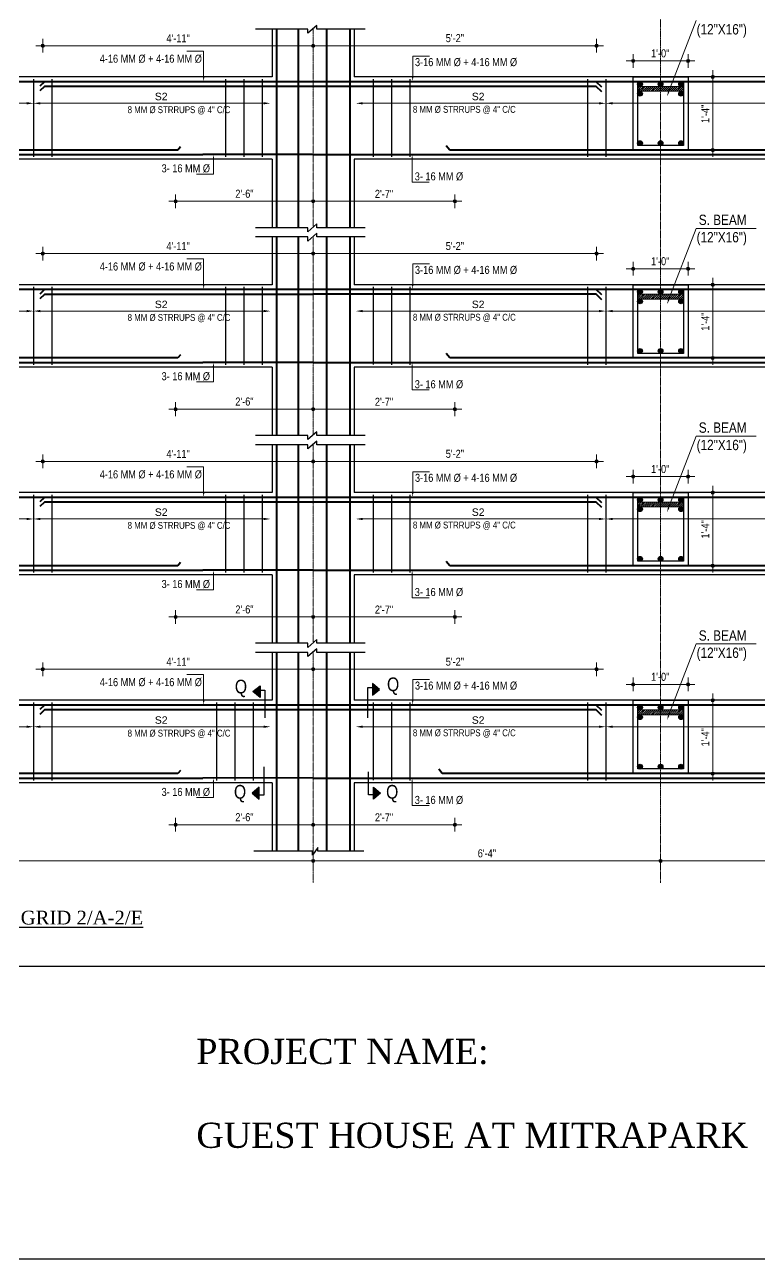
# Model space of a CAD drawing. Header units: inches. Extents: x 57837 to 133168, y 6972 to 27776.
# Drawn here: x 67967 to 68610, y 12808 to 13888 of the extents above; entities that cross this region are included whole.
import ezdxf

# ---------------------------------------------------------------- set-up
doc = ezdxf.new("R2010")
doc.units = ezdxf.units.IN
doc.header["$MEASUREMENT"] = 0
doc.linetypes.add('CENTER', pattern=[2, 1.25, -0.25, 0.25, -0.25])
doc.linetypes.add('CENTER2', pattern=[1.125, 0.75, -0.125, 0.125, -0.125])
for name, color, linetype, lineweight in [('CENTER', 9, 'CENTER', 5), ('DIM', 2, 'Continuous', 13), ('HACTH', 153, 'Continuous', 5), ('ROD', 1, 'Continuous', 40), ('STIRRUPS', 4, 'Continuous', 30)]:
    doc.layers.add(name, color=color, linetype=linetype, lineweight=lineweight)
for name, color, linetype in [('elevation', 3, 'Continuous'), ('text', 255, 'Continuous'), ('walls', 32, 'Continuous')]:
    doc.layers.add(name, color=color, linetype=linetype)
doc.styles.add('Arial', font='arial.ttf', dxfattribs={"height": 6.5})
doc.styles.get("Standard").update_dxf_attribs({"font": 'ARIALN.TTF', "height": 7})
doc.styles.add('style1', font='times.ttf', dxfattribs={"height": 8})

msp = doc.modelspace()

# ---------------------------------------------------------------- hatches: boundary and pattern name
at = {"lineweight": 13}
h = msp.add_hatch(color=256, dxfattribs=at)
edge = h.paths.add_edge_path()
edge.add_arc((67983.2, 13869.4), 1.42, 180, 540)
h = msp.add_hatch(color=256, dxfattribs=at)
edge = h.paths.add_edge_path()
edge.add_arc((68219.8, 13869.4), 1.42, 0, 360)
h = msp.add_hatch(color=256, dxfattribs=at)
edge = h.paths.add_edge_path()
edge.add_arc((68219.8, 13869.4), 1.42, 180, 540)
h = msp.add_hatch(color=256, dxfattribs=at)
edge = h.paths.add_edge_path()
edge.add_arc((68467.8, 13869.4), 1.42, 0, 360)
h = msp.add_hatch(color=256, dxfattribs=at)
edge = h.paths.add_edge_path()
edge.add_arc((68499.8, 13856.1), 1.42, 180, 540)
h = msp.add_hatch(color=256, dxfattribs=at)
edge = h.paths.add_edge_path()
edge.add_arc((68547.8, 13856.1), 1.42, 0, 360)
h = msp.add_hatch(color=256, dxfattribs=at)
edge = h.paths.add_edge_path()
edge.add_arc((68569.4, 13842.2), 1.42, 90, 450)
h = msp.add_hatch(color=256, dxfattribs=at)
edge = h.paths.add_edge_path()
edge.add_arc((68569.4, 13778.2), 1.42, -90, 270)
h = msp.add_hatch(color=256, dxfattribs=at)
edge = h.paths.add_edge_path()
edge.add_arc((68099.5, 13733.4), 1.42, 180, 540)
h = msp.add_hatch(color=256, dxfattribs=at)
edge = h.paths.add_edge_path()
edge.add_arc((68219.8, 13733.4), 1.42, 0, 360)
h = msp.add_hatch(color=256, dxfattribs=at)
edge = h.paths.add_edge_path()
edge.add_arc((68219.8, 13733.4), 1.42, 180, 540)
h = msp.add_hatch(color=256, dxfattribs=at)
edge = h.paths.add_edge_path()
edge.add_arc((68343.8, 13733.4), 1.42, 0, 360)
h = msp.add_hatch(color=256, dxfattribs=at)
edge = h.paths.add_edge_path()
edge.add_arc((67983.2, 13687.7), 1.42, 180, 540)
h = msp.add_hatch(color=256, dxfattribs=at)
edge = h.paths.add_edge_path()
edge.add_arc((68219.8, 13687.7), 1.42, 0, 360)
h = msp.add_hatch(color=256, dxfattribs=at)
edge = h.paths.add_edge_path()
edge.add_arc((68219.8, 13687.7), 1.42, 180, 540)
h = msp.add_hatch(color=256, dxfattribs=at)
edge = h.paths.add_edge_path()
edge.add_arc((68467.8, 13687.7), 1.42, 0, 360)
h = msp.add_hatch(color=256, dxfattribs=at)
edge = h.paths.add_edge_path()
edge.add_arc((68499.8, 13674.4), 1.42, 180, 540)
h = msp.add_hatch(color=256, dxfattribs=at)
edge = h.paths.add_edge_path()
edge.add_arc((68547.8, 13674.4), 1.42, 0, 360)
h = msp.add_hatch(color=256, dxfattribs=at)
edge = h.paths.add_edge_path()
edge.add_arc((68569.4, 13660.4), 1.42, 90, 450)
h = msp.add_hatch(color=256, dxfattribs=at)
edge = h.paths.add_edge_path()
edge.add_arc((68569.4, 13596.4), 1.42, -90, 270)
h = msp.add_hatch(color=256, dxfattribs=at)
edge = h.paths.add_edge_path()
edge.add_arc((68099.5, 13551.6), 1.42, 180, 540)
h = msp.add_hatch(color=256, dxfattribs=at)
edge = h.paths.add_edge_path()
edge.add_arc((68219.8, 13551.6), 1.42, 0, 360)
h = msp.add_hatch(color=256, dxfattribs=at)
edge = h.paths.add_edge_path()
edge.add_arc((68219.8, 13551.6), 1.42, 180, 540)
h = msp.add_hatch(color=256, dxfattribs=at)
edge = h.paths.add_edge_path()
edge.add_arc((68343.8, 13551.6), 1.42, 0, 360)
h = msp.add_hatch(color=256, dxfattribs=at)
edge = h.paths.add_edge_path()
edge.add_arc((67983.2, 13505.9), 1.42, 180, 540)
h = msp.add_hatch(color=256, dxfattribs=at)
edge = h.paths.add_edge_path()
edge.add_arc((68219.8, 13505.9), 1.42, 0, 360)
h = msp.add_hatch(color=256, dxfattribs=at)
edge = h.paths.add_edge_path()
edge.add_arc((68219.8, 13505.9), 1.42, 180, 540)
h = msp.add_hatch(color=256, dxfattribs=at)
edge = h.paths.add_edge_path()
edge.add_arc((68467.8, 13505.9), 1.42, 0, 360)
h = msp.add_hatch(color=256, dxfattribs=at)
edge = h.paths.add_edge_path()
edge.add_arc((68499.8, 13492.7), 1.42, 180, 540)
h = msp.add_hatch(color=256, dxfattribs=at)
edge = h.paths.add_edge_path()
edge.add_arc((68547.8, 13492.7), 1.42, 0, 360)
h = msp.add_hatch(color=256, dxfattribs=at)
edge = h.paths.add_edge_path()
edge.add_arc((68569.4, 13478.7), 1.42, 90, 450)
h = msp.add_hatch(color=256, dxfattribs=at)
edge = h.paths.add_edge_path()
edge.add_arc((68569.4, 13414.7), 1.42, -90, 270)
h = msp.add_hatch(color=256, dxfattribs=at)
edge = h.paths.add_edge_path()
edge.add_arc((68099.5, 13369.9), 1.42, 180, 540)
h = msp.add_hatch(color=256, dxfattribs=at)
edge = h.paths.add_edge_path()
edge.add_arc((68219.8, 13369.9), 1.42, 0, 360)
h = msp.add_hatch(color=256, dxfattribs=at)
edge = h.paths.add_edge_path()
edge.add_arc((68219.8, 13369.9), 1.42, 180, 540)
h = msp.add_hatch(color=256, dxfattribs=at)
edge = h.paths.add_edge_path()
edge.add_arc((68343.8, 13369.9), 1.42, 0, 360)
h = msp.add_hatch(color=256, dxfattribs=at)
edge = h.paths.add_edge_path()
edge.add_arc((67983.2, 13324.2), 1.42, 180, 540)
h = msp.add_hatch(color=256, dxfattribs=at)
edge = h.paths.add_edge_path()
edge.add_arc((68219.8, 13324.2), 1.42, 0, 360)
h = msp.add_hatch(color=256, dxfattribs=at)
edge = h.paths.add_edge_path()
edge.add_arc((68219.8, 13324.2), 1.42, 180, 540)
h = msp.add_hatch(color=256, dxfattribs=at)
edge = h.paths.add_edge_path()
edge.add_arc((68467.8, 13324.2), 1.42, 0, 360)
h = msp.add_hatch(color=256, dxfattribs=at)
edge = h.paths.add_edge_path()
edge.add_arc((68499.8, 13310.9), 1.42, 180, 540)
h = msp.add_hatch(color=256, dxfattribs=at)
edge = h.paths.add_edge_path()
edge.add_arc((68547.8, 13310.9), 1.42, 0, 360)
h = msp.add_hatch(color=256, dxfattribs=at)
edge = h.paths.add_edge_path()
edge.add_arc((68569.4, 13297), 1.42, 90, 450)
h = msp.add_hatch(color=256, dxfattribs=at)
edge = h.paths.add_edge_path()
edge.add_arc((68569.4, 13232.9), 1.42, -90, 270)
h = msp.add_hatch(color=256, dxfattribs=at)
edge = h.paths.add_edge_path()
edge.add_arc((68099.5, 13188.2), 1.42, 180, 540)
h = msp.add_hatch(color=256, dxfattribs=at)
edge = h.paths.add_edge_path()
edge.add_arc((68219.8, 13188.2), 1.42, 0, 360)
h = msp.add_hatch(color=256, dxfattribs=at)
edge = h.paths.add_edge_path()
edge.add_arc((68219.8, 13188.2), 1.42, 180, 540)
h = msp.add_hatch(color=256, dxfattribs=at)
edge = h.paths.add_edge_path()
edge.add_arc((68343.8, 13188.2), 1.42, 0, 360)
h = msp.add_hatch(color=256, dxfattribs=at)
edge = h.paths.add_edge_path()
edge.add_arc((68219.8, 13156.5), 1.42, 0, 360)
h = msp.add_hatch(color=256, dxfattribs=at)
edge = h.paths.add_edge_path()
edge.add_arc((68219.8, 13156.5), 1.42, 180, 540)
h = msp.add_hatch(color=256, dxfattribs=at)
edge = h.paths.add_edge_path()
edge.add_arc((68523.8, 13156.5), 1.42, 0, 360)
h = msp.add_hatch(color=256, dxfattribs=at)
edge = h.paths.add_edge_path()
edge.add_arc((68523.8, 13156.5), 1.42, 180, 540)
at = {"layer": 'HACTH'}
h = msp.add_hatch(color=1, dxfattribs=at)
edge = h.paths.add_edge_path()
edge.add_arc((68505.8, 13835.9), 2.08, 0, 360)
h = msp.add_hatch(color=1, dxfattribs=at)
edge = h.paths.add_edge_path()
edge.add_arc((68523.8, 13835.9), 2.08, 0, 360)
h = msp.add_hatch(color=1, dxfattribs=at)
edge = h.paths.add_edge_path()
edge.add_arc((68541.7, 13835.9), 2.08, 0, 360)
h = msp.add_hatch(color=1, dxfattribs=at)
edge = h.paths.add_edge_path()
edge.add_arc((68505.8, 13827.5), 2.08, 0, 360)
h = msp.add_hatch(color=1, dxfattribs=at)
edge = h.paths.add_edge_path()
edge.add_arc((68541.7, 13827.5), 2.08, 0, 360)
h = msp.add_hatch(color=1, dxfattribs=at)
edge = h.paths.add_edge_path()
edge.add_arc((68505.8, 13784.3), 2.08, 0, 360)
h = msp.add_hatch(color=1, dxfattribs=at)
edge = h.paths.add_edge_path()
edge.add_arc((68523.8, 13784.3), 2.08, 0, 360)
h = msp.add_hatch(color=1, dxfattribs=at)
edge = h.paths.add_edge_path()
edge.add_arc((68541.7, 13784.3), 2.08, 0, 360)
h = msp.add_hatch(color=1, dxfattribs=at)
edge = h.paths.add_edge_path()
edge.add_arc((68505.8, 13654.2), 2.08, 0, 360)
h = msp.add_hatch(color=1, dxfattribs=at)
edge = h.paths.add_edge_path()
edge.add_arc((68505.8, 13645.8), 2.08, 0, 360)
h = msp.add_hatch(color=1, dxfattribs=at)
edge = h.paths.add_edge_path()
edge.add_arc((68523.8, 13654.2), 2.08, 0, 360)
h = msp.add_hatch(color=1, dxfattribs=at)
edge = h.paths.add_edge_path()
edge.add_arc((68541.7, 13654.2), 2.08, 0, 360)
h = msp.add_hatch(color=1, dxfattribs=at)
edge = h.paths.add_edge_path()
edge.add_arc((68541.7, 13645.8), 2.08, 0, 360)
h = msp.add_hatch(color=1, dxfattribs=at)
edge = h.paths.add_edge_path()
edge.add_arc((68505.8, 13602.5), 2.08, 0, 360)
h = msp.add_hatch(color=1, dxfattribs=at)
edge = h.paths.add_edge_path()
edge.add_arc((68523.8, 13602.5), 2.08, 0, 360)
h = msp.add_hatch(color=1, dxfattribs=at)
edge = h.paths.add_edge_path()
edge.add_arc((68541.7, 13602.5), 2.08, 0, 360)
h = msp.add_hatch(color=1, dxfattribs=at)
edge = h.paths.add_edge_path()
edge.add_arc((68505.8, 13472.4), 2.08, 0, 360)
h = msp.add_hatch(color=1, dxfattribs=at)
edge = h.paths.add_edge_path()
edge.add_arc((68523.8, 13472.4), 2.08, 0, 360)
h = msp.add_hatch(color=1, dxfattribs=at)
edge = h.paths.add_edge_path()
edge.add_arc((68541.7, 13472.4), 2.08, 0, 360)
h = msp.add_hatch(color=1, dxfattribs=at)
edge = h.paths.add_edge_path()
edge.add_arc((68505.8, 13464.1), 2.08, 0, 360)
h = msp.add_hatch(color=1, dxfattribs=at)
edge = h.paths.add_edge_path()
edge.add_arc((68541.7, 13464.1), 2.08, 0, 360)
h = msp.add_hatch(color=1, dxfattribs=at)
edge = h.paths.add_edge_path()
edge.add_arc((68505.8, 13420.8), 2.08, 0, 360)
h = msp.add_hatch(color=1, dxfattribs=at)
edge = h.paths.add_edge_path()
edge.add_arc((68523.8, 13420.8), 2.08, 0, 360)
h = msp.add_hatch(color=1, dxfattribs=at)
edge = h.paths.add_edge_path()
edge.add_arc((68541.7, 13420.8), 2.08, 0, 360)
h = msp.add_hatch(color=1, dxfattribs=at)
edge = h.paths.add_edge_path()
edge.add_arc((68505.8, 13290.7), 2.08, 0, 360)
h = msp.add_hatch(color=1, dxfattribs=at)
edge = h.paths.add_edge_path()
edge.add_arc((68523.8, 13290.7), 2.08, 0, 360)
h = msp.add_hatch(color=1, dxfattribs=at)
edge = h.paths.add_edge_path()
edge.add_arc((68541.7, 13290.7), 2.08, 0, 360)
h = msp.add_hatch(color=1, dxfattribs=at)
edge = h.paths.add_edge_path()
edge.add_arc((68505.8, 13282.3), 2.08, 0, 360)
h = msp.add_hatch(color=1, dxfattribs=at)
edge = h.paths.add_edge_path()
edge.add_arc((68541.7, 13282.3), 2.08, 0, 360)
h = msp.add_hatch(color=1, dxfattribs=at)
edge = h.paths.add_edge_path()
edge.add_arc((68505.8, 13239), 2.08, 0, 360)
h = msp.add_hatch(color=1, dxfattribs=at)
edge = h.paths.add_edge_path()
edge.add_arc((68523.8, 13239), 2.08, 0, 360)
h = msp.add_hatch(color=1, dxfattribs=at)
edge = h.paths.add_edge_path()
edge.add_arc((68541.7, 13239), 2.08, 0, 360)
at = {"layer": 'text'}
for points in [[(68167.1, 13304.6), (68173.3, 13309.8), (68173.3, 13299.4)], [(68277.9, 13306.6), (68271.7, 13311.8), (68271.7, 13301.4)], [(68166.3, 13215.9), (68172.5, 13210.7), (68172.5, 13221.1)], [(68278.7, 13215.9), (68272.5, 13210.7), (68272.5, 13221.1)]]:
    msp.add_hatch(color=256, dxfattribs=at).paths.add_polyline_path(points)

# ---------------------------------------------------------------- linework, layer by layer
for p, q in [((68255.8, 13884.3), (68255.8, 13842.2)), ((68255.8, 13884.3), (68255.8, 13842.2)), ((68183.8, 13883.9), (68183.8, 13842.2)), ((68255.8, 13883.9), (68255.8, 13842.2)), ((68135.9, 13842.2), (67475.5, 13842.2)), ((68183.8, 13842.2), (68135.9, 13842.2)), ((68968.1, 13842.2), (68255.8, 13842.2)), ((68499.8, 13842.2), (68547.8, 13842.2)), ((68499.8, 13778.2), (68499.8, 13842.2)), ((68547.8, 13842.2), (68547.8, 13778.2)), ((68547.8, 13778.2), (68499.8, 13778.2)), ((68183.8, 13770.2), (67475.5, 13770.2)), ((68183.8, 13770.2), (68183.8, 13710.3)), ((69016, 13770.2), (68255.8, 13770.2)), ((68255.8, 13770.2), (68255.8, 13710.3)), ((68183.8, 13702.2), (68183.8, 13660.4)), ((68255.8, 13702.6), (68255.8, 13660.4)), ((68255.8, 13702.6), (68255.8, 13660.4)), ((68255.8, 13702.2), (68255.8, 13660.4)), ((68135.9, 13660.4), (67475.5, 13660.4)), ((68183.8, 13660.4), (68135.9, 13660.4)), ((68968.1, 13660.4), (68255.8, 13660.4)), ((68499.8, 13660.4), (68547.8, 13660.4)), ((68499.8, 13596.4), (68499.8, 13660.4)), ((68547.8, 13660.4), (68547.8, 13596.4)), ((68547.8, 13596.4), (68499.8, 13596.4)), ((68183.8, 13588.4), (67475.5, 13588.4)), ((68183.8, 13588.4), (68183.8, 13528.6)), ((69016, 13588.4), (68255.8, 13588.4)), ((68255.8, 13588.4), (68255.8, 13528.6)), ((68183.8, 13520.5), (68183.8, 13478.7)), ((68255.8, 13520.8), (68255.8, 13478.7)), ((68255.8, 13520.8), (68255.8, 13478.7)), ((68255.8, 13520.5), (68255.8, 13478.7)), ((68135.9, 13478.7), (67475.5, 13478.7)), ((68183.8, 13478.7), (68135.9, 13478.7)), ((68968.1, 13478.7), (68255.8, 13478.7)), ((68499.8, 13478.7), (68547.8, 13478.7)), ((68499.8, 13414.7), (68499.8, 13478.7)), ((68547.8, 13478.7), (68547.8, 13414.7)), ((68547.8, 13414.7), (68499.8, 13414.7)), ((68183.8, 13406.7), (67475.5, 13406.7)), ((68183.8, 13406.7), (68183.8, 13346.9)), ((69016, 13406.7), (68255.8, 13406.7)), ((68255.8, 13406.7), (68255.8, 13346.9)), ((68183.8, 13338.7), (68183.8, 13297)), ((68255.8, 13338.7), (68255.8, 13297)), ((68255.8, 13338.7), (68255.8, 13297)), ((68255.8, 13338.7), (68255.8, 13297)), ((68135.9, 13297), (67475.5, 13297)), ((68183.8, 13297), (68135.9, 13297)), ((68968.1, 13297), (68255.8, 13297)), ((68499.8, 13297), (68547.8, 13297)), ((68499.8, 13233), (68499.8, 13297)), ((68547.8, 13297), (68547.8, 13233)), ((68547.8, 13233), (68499.8, 13233)), ((68183.8, 13225), (67475.5, 13225)), ((68183.8, 13225), (68183.8, 13165.1)), ((69016, 13225), (68255.8, 13225)), ((68255.8, 13225), (68255.8, 13165.1)), ((66073.9, 13064.4), (69398.3, 13064.4))]:
    msp.add_line(p, q)
at = {"lineweight": 13}
for p, q in [((67983.2, 13863.4), (67983.2, 13875.4)), ((68219.8, 13875.4), (68219.8, 13863.4)), ((68219.8, 13863.4), (68219.8, 13875.4)), ((68467.8, 13875.4), (68467.8, 13863.4)), ((67989.2, 13869.4), (67977.2, 13869.4)), ((68213.8, 13869.4), (68225.8, 13869.4)), ((68225.8, 13869.4), (68213.8, 13869.4)), ((68461.8, 13869.4), (68473.8, 13869.4)), ((68505.8, 13856.1), (68493.8, 13856.1)), ((68499.8, 13850.1), (68499.8, 13862.1)), ((68541.8, 13856.1), (68553.8, 13856.1)), ((68547.8, 13862.1), (68547.8, 13850.1)), ((68563.4, 13842.2), (68575.4, 13842.2)), ((68569.4, 13836.2), (68569.4, 13848.2)), ((68575.4, 13778.2), (68563.4, 13778.2)), ((68569.4, 13784.2), (68569.4, 13772.2)), ((68105.5, 13733.4), (68093.5, 13733.4)), ((68099.5, 13727.4), (68099.5, 13739.4)), ((68213.8, 13733.4), (68225.8, 13733.4)), ((68225.8, 13733.4), (68213.8, 13733.4)), ((68219.8, 13739.4), (68219.8, 13727.4)), ((68219.8, 13727.4), (68219.8, 13739.4)), ((68337.8, 13733.4), (68349.8, 13733.4)), ((68343.8, 13739.4), (68343.8, 13727.4)), ((67983.2, 13681.7), (67983.2, 13693.7)), ((68219.8, 13693.7), (68219.8, 13681.7)), ((68219.8, 13681.7), (68219.8, 13693.7)), ((68467.8, 13693.7), (68467.8, 13681.7)), ((67989.2, 13687.7), (67977.2, 13687.7)), ((68213.8, 13687.7), (68225.8, 13687.7)), ((68225.8, 13687.7), (68213.8, 13687.7)), ((68461.8, 13687.7), (68473.8, 13687.7)), ((68499.8, 13668.4), (68499.8, 13680.4)), ((68547.8, 13680.4), (68547.8, 13668.4)), ((68505.8, 13674.4), (68493.8, 13674.4)), ((68541.8, 13674.4), (68553.8, 13674.4)), ((68563.4, 13660.4), (68575.4, 13660.4)), ((68569.4, 13654.4), (68569.4, 13666.4)), ((68575.4, 13596.4), (68563.4, 13596.4)), ((68569.4, 13602.4), (68569.4, 13590.4)), ((68105.5, 13551.6), (68093.5, 13551.6)), ((68099.5, 13545.6), (68099.5, 13557.6)), ((68213.8, 13551.6), (68225.8, 13551.6)), ((68225.8, 13551.6), (68213.8, 13551.6)), ((68219.8, 13557.6), (68219.8, 13545.6)), ((68219.8, 13545.6), (68219.8, 13557.6)), ((68337.8, 13551.6), (68349.8, 13551.6)), ((68343.8, 13557.6), (68343.8, 13545.6)), ((67983.2, 13499.9), (67983.2, 13511.9)), ((68219.8, 13511.9), (68219.8, 13499.9)), ((68219.8, 13499.9), (68219.8, 13511.9)), ((68467.8, 13511.9), (68467.8, 13499.9)), ((67989.2, 13505.9), (67977.2, 13505.9)), ((68213.8, 13505.9), (68225.8, 13505.9)), ((68225.8, 13505.9), (68213.8, 13505.9)), ((68461.8, 13505.9), (68473.8, 13505.9)), ((68499.8, 13486.7), (68499.8, 13498.7)), ((68547.8, 13498.7), (68547.8, 13486.7)), ((68505.8, 13492.7), (68493.8, 13492.7)), ((68541.8, 13492.7), (68553.8, 13492.7)), ((68563.4, 13478.7), (68575.4, 13478.7)), ((68569.4, 13472.7), (68569.4, 13484.7)), ((68569.4, 13420.7), (68569.4, 13408.7)), ((68575.4, 13414.7), (68563.4, 13414.7)), ((68105.5, 13369.9), (68093.5, 13369.9)), ((68099.5, 13363.9), (68099.5, 13375.9)), ((68213.8, 13369.9), (68225.8, 13369.9)), ((68225.8, 13369.9), (68213.8, 13369.9)), ((68219.8, 13375.9), (68219.8, 13363.9)), ((68219.8, 13363.9), (68219.8, 13375.9)), ((68337.8, 13369.9), (68349.8, 13369.9)), ((68343.8, 13375.9), (68343.8, 13363.9)), ((67989.2, 13324.2), (67977.2, 13324.2)), ((67983.2, 13318.2), (67983.2, 13330.2)), ((68213.8, 13324.2), (68225.8, 13324.2)), ((68225.8, 13324.2), (68213.8, 13324.2)), ((68219.8, 13330.2), (68219.8, 13318.2)), ((68219.8, 13318.2), (68219.8, 13330.2)), ((68461.8, 13324.2), (68473.8, 13324.2)), ((68467.8, 13330.2), (68467.8, 13318.2)), ((68499.8, 13304.9), (68499.8, 13316.9)), ((68547.8, 13316.9), (68547.8, 13304.9)), ((68505.8, 13310.9), (68493.8, 13310.9)), ((68541.8, 13310.9), (68553.8, 13310.9)), ((68569.4, 13291), (68569.4, 13303)), ((68563.4, 13297), (68575.4, 13297)), ((68569.4, 13238.9), (68569.4, 13226.9)), ((68575.4, 13232.9), (68563.4, 13232.9)), ((68099.5, 13182.2), (68099.5, 13194.2)), ((68219.8, 13194.2), (68219.8, 13182.2)), ((68219.8, 13182.2), (68219.8, 13194.2)), ((68343.8, 13194.2), (68343.8, 13182.2)), ((68105.5, 13188.2), (68093.5, 13188.2)), ((68213.8, 13188.2), (68225.8, 13188.2)), ((68225.8, 13188.2), (68213.8, 13188.2)), ((68337.8, 13188.2), (68349.8, 13188.2)), ((68219.8, 13162.5), (68219.8, 13150.5)), ((68219.8, 13150.5), (68219.8, 13162.5)), ((68523.8, 13162.5), (68523.8, 13150.5)), ((68523.8, 13150.5), (68523.8, 13162.5)), ((68213.8, 13156.5), (68225.8, 13156.5)), ((68225.8, 13156.5), (68213.8, 13156.5)), ((68517.8, 13156.5), (68529.8, 13156.5)), ((68529.8, 13156.5), (68517.8, 13156.5))]:
    msp.add_line(p, q, dxfattribs=at)
at = {"color": 1}
msp.add_line((69398.3, 12808.2), (66073.9, 12808.2), dxfattribs=at)
at = {"lineweight": 13}
for centre in [(67983.2, 13869.4), (68219.8, 13869.4), (68219.8, 13869.4), (68467.8, 13869.4), (68499.8, 13856.1), (68547.8, 13856.1), (68569.4, 13842.2), (68569.4, 13778.2), (68099.5, 13733.4), (68219.8, 13733.4), (68219.8, 13733.4), (68343.8, 13733.4), (67983.2, 13687.7), (68219.8, 13687.7), (68219.8, 13687.7), (68467.8, 13687.7), (68499.8, 13674.4), (68547.8, 13674.4), (68569.4, 13660.4), (68569.4, 13596.4), (68099.5, 13551.6), (68219.8, 13551.6), (68219.8, 13551.6), (68343.8, 13551.6), (67983.2, 13505.9), (68219.8, 13505.9), (68219.8, 13505.9), (68467.8, 13505.9), (68499.8, 13492.7), (68547.8, 13492.7), (68569.4, 13478.7), (68569.4, 13414.7), (68099.5, 13369.9), (68219.8, 13369.9), (68219.8, 13369.9), (68343.8, 13369.9), (67983.2, 13324.2), (68219.8, 13324.2), (68219.8, 13324.2), (68467.8, 13324.2), (68499.8, 13310.9), (68547.8, 13310.9), (68569.4, 13297), (68569.4, 13232.9), (68099.5, 13188.2), (68219.8, 13188.2), (68219.8, 13188.2), (68343.8, 13188.2), (68219.8, 13156.5), (68219.8, 13156.5), (68523.8, 13156.5), (68523.8, 13156.5)]:
    msp.add_circle(centre, 1.42, dxfattribs=at)
at = {"layer": 'CENTER', "linetype": 'CENTER2', "lineweight": 5}
for p, q in [((68523.8, 13137.4), (68523.8, 14625.6)), ((68219.8, 13884.4), (68219.8, 13710.8)), ((68219.8, 13702.7), (68219.8, 13529.1)), ((68219.8, 13520.9), (68219.8, 13347.3)), ((68219.8, 13339.2), (68219.8, 13137.4))]:
    msp.add_line(p, q, dxfattribs=at)
at = {"layer": 'DIM', "lineweight": 13}
for p, q in [((68530.8, 13828.8), (68554.9, 13891.5)), ((68530.8, 13647.1), (68554.9, 13709.7)), ((68554.9, 13709.7), (68607.4, 13709.7)), ((68530.8, 13465.3), (68554.9, 13528)), ((68554.9, 13528), (68607.4, 13528)), ((68530.8, 13283.6), (68554.9, 13346.3)), ((68554.9, 13346.3), (68607.4, 13346.3))]:
    msp.add_line(p, q, dxfattribs=at)
at = {"layer": 'DIM'}
for p, q in [((67987.2, 13869.4), (68215.8, 13869.4)), ((68463.8, 13869.4), (68223.8, 13869.4)), ((68503.8, 13856.1), (68543.8, 13856.1)), ((68569.4, 13838.2), (68569.4, 13782.2)), ((68215.8, 13733.4), (68103.5, 13733.4)), ((68223.8, 13733.4), (68339.8, 13733.4)), ((67987.2, 13687.7), (68215.8, 13687.7)), ((68463.8, 13687.7), (68223.8, 13687.7)), ((68503.8, 13674.4), (68543.8, 13674.4)), ((68569.4, 13656.4), (68569.4, 13600.4)), ((68215.8, 13551.6), (68103.5, 13551.6)), ((68223.8, 13551.6), (68339.8, 13551.6)), ((67987.2, 13505.9), (68215.8, 13505.9)), ((68463.8, 13505.9), (68223.8, 13505.9)), ((68503.8, 13492.7), (68543.8, 13492.7)), ((68569.4, 13474.7), (68569.4, 13418.7)), ((68215.8, 13369.9), (68103.5, 13369.9)), ((68223.8, 13369.9), (68339.8, 13369.9)), ((67987.2, 13324.2), (68215.8, 13324.2)), ((68463.8, 13324.2), (68223.8, 13324.2)), ((68503.8, 13310.9), (68543.8, 13310.9)), ((68569.4, 13293), (68569.4, 13236.9)), ((68215.8, 13188.2), (68103.5, 13188.2)), ((68223.8, 13188.2), (68339.8, 13188.2)), ((67443.5, 13156.5), (68215.8, 13156.5)), ((68223.8, 13156.5), (68519.8, 13156.5)), ((69048, 13156.5), (68527.8, 13156.5))]:
    msp.add_line(p, q, dxfattribs=at)
at = {"layer": 'DIM', "ltscale": 3, "extrusion": (0, 0, -1)}
for p, q in [((68124, 13864.8), (68109.2, 13864.8)), ((68124, 13842.3), (68124, 13864.8)), ((68306.4, 13770.2), (68306.4, 13750.2)), ((68306.4, 13750.2), (68321.3, 13750.2)), ((68124, 13683.1), (68109.2, 13683.1)), ((68124, 13660.6), (68124, 13683.1)), ((68306.4, 13588.5), (68306.4, 13568.5)), ((68306.4, 13568.5), (68321.3, 13568.5)), ((68124, 13501.3), (68109.2, 13501.3)), ((68124, 13478.8), (68124, 13501.3)), ((68306.4, 13406.7), (68306.4, 13386.7)), ((68306.4, 13386.7), (68321.3, 13386.7)), ((68124, 13319.6), (68109.2, 13319.6)), ((68124, 13297.1), (68124, 13319.6)), ((68306.4, 13225), (68306.4, 13205)), ((68306.4, 13205), (68321.3, 13205))]:
    msp.add_line(p, q, dxfattribs=at)
at = {"layer": 'DIM', "ltscale": 3}
for p, q in [((68306.9, 13842.3), (68306.9, 13860.3)), ((68306.9, 13860.3), (68321.7, 13860.3)), ((68132.6, 13770.2), (68132.6, 13757.2)), ((68132.6, 13757.2), (68117.7, 13757.2)), ((68306.9, 13660.6), (68306.9, 13678.6)), ((68306.9, 13678.6), (68321.7, 13678.6)), ((68132.6, 13588.5), (68132.6, 13575.5)), ((68132.6, 13575.5), (68117.7, 13575.5)), ((68306.9, 13478.8), (68306.9, 13496.8)), ((68306.9, 13496.8), (68321.7, 13496.8)), ((68132.6, 13406.7), (68132.6, 13393.7)), ((68132.6, 13393.7), (68117.7, 13393.7)), ((68306.9, 13297.1), (68306.9, 13315.1)), ((68306.9, 13315.1), (68321.7, 13315.1)), ((68132.6, 13225), (68132.6, 13212)), ((68132.6, 13212), (68117.7, 13212))]:
    msp.add_line(p, q, dxfattribs=at)
at = {"layer": 'DIM', "lineweight": 9}
for p, q in [((67969.2, 13819.1), (67690.1, 13819.1)), ((68176.4, 13819.1), (67981.2, 13819.1)), ((68263.1, 13819.1), (68469.8, 13819.1)), ((68790, 13819.1), (68481.8, 13819.1)), ((67969.2, 13637.4), (67690.1, 13637.4)), ((68176.4, 13637.4), (67981.2, 13637.4)), ((68263.1, 13637.4), (68469.8, 13637.4)), ((68790, 13637.4), (68481.8, 13637.4)), ((67969.2, 13455.6), (67690.1, 13455.6)), ((68176.4, 13455.6), (67981.2, 13455.6)), ((68263.1, 13455.6), (68469.8, 13455.6)), ((68790, 13455.6), (68481.8, 13455.6)), ((67969.2, 13273.9), (67690.1, 13273.9)), ((68176.4, 13273.9), (67981.2, 13273.9)), ((68263.1, 13273.9), (68469.8, 13273.9)), ((68790, 13273.9), (68481.8, 13273.9))]:
    msp.add_line(p, q, dxfattribs=at)
at = {"layer": 'DIM', "ltscale": 3, "extrusion": (0, 0, -1)}
for points in [[(-68123.3, 13842.3), (-68124, 13838.3), (-68124.7, 13842.3)], [(-68307.1, 13770.2), (-68306.4, 13774.2), (-68305.8, 13770.2)], [(-68123.3, 13660.6), (-68124, 13656.6), (-68124.7, 13660.6)], [(-68307.1, 13588.5), (-68306.4, 13592.5), (-68305.8, 13588.5)], [(-68123.3, 13478.8), (-68124, 13474.8), (-68124.7, 13478.8)], [(-68307.1, 13406.7), (-68306.4, 13410.7), (-68305.8, 13406.7)], [(-68123.3, 13297.1), (-68124, 13293.1), (-68124.7, 13297.1)], [(-68307.1, 13225), (-68306.4, 13229), (-68305.8, 13225)]]:
    msp.add_solid(points, dxfattribs=at)
at = {"layer": 'DIM', "ltscale": 3}
for points in [[(68307.5, 13842.3), (68306.9, 13838.3), (68306.2, 13842.3)], [(68131.9, 13770.2), (68132.6, 13774.2), (68133.2, 13770.2)], [(68307.5, 13660.6), (68306.9, 13656.6), (68306.2, 13660.6)], [(68131.9, 13588.5), (68132.6, 13592.5), (68133.2, 13588.5)], [(68307.5, 13478.8), (68306.9, 13474.8), (68306.2, 13478.8)], [(68131.9, 13406.7), (68132.6, 13410.7), (68133.2, 13406.7)], [(68307.5, 13297.1), (68306.9, 13293.1), (68306.2, 13297.1)], [(68131.9, 13225), (68132.6, 13229), (68133.2, 13225)]]:
    msp.add_solid(points, dxfattribs=at)
at = {"layer": 'DIM'}
for points in [[(67969.2, 13820.1), (67969.2, 13818.1), (67975.2, 13819.1)], [(67981.2, 13820.1), (67981.2, 13818.1), (67975.2, 13819.1)], [(68176.4, 13820.1), (68176.4, 13818.1), (68182.4, 13819.1)], [(68263.1, 13820.1), (68263.1, 13818.1), (68257.1, 13819.1)], [(68469.8, 13820.1), (68469.8, 13818.1), (68475.8, 13819.1)], [(68481.8, 13820.1), (68481.8, 13818.1), (68475.8, 13819.1)], [(67969.2, 13638.4), (67969.2, 13636.4), (67975.2, 13637.4)], [(67981.2, 13638.4), (67981.2, 13636.4), (67975.2, 13637.4)], [(68176.4, 13638.4), (68176.4, 13636.4), (68182.4, 13637.4)], [(68263.1, 13638.4), (68263.1, 13636.4), (68257.1, 13637.4)], [(68469.8, 13638.4), (68469.8, 13636.4), (68475.8, 13637.4)], [(68481.8, 13638.4), (68481.8, 13636.4), (68475.8, 13637.4)], [(67969.2, 13456.6), (67969.2, 13454.6), (67975.2, 13455.6)], [(67981.2, 13456.6), (67981.2, 13454.6), (67975.2, 13455.6)], [(68176.4, 13456.6), (68176.4, 13454.6), (68182.4, 13455.6)], [(68263.1, 13456.6), (68263.1, 13454.6), (68257.1, 13455.6)], [(68469.8, 13456.6), (68469.8, 13454.6), (68475.8, 13455.6)], [(68481.8, 13456.6), (68481.8, 13454.6), (68475.8, 13455.6)], [(67969.2, 13274.9), (67969.2, 13272.9), (67975.2, 13273.9)], [(67981.2, 13274.9), (67981.2, 13272.9), (67975.2, 13273.9)], [(68176.4, 13274.9), (68176.4, 13272.9), (68182.4, 13273.9)], [(68263.1, 13274.9), (68263.1, 13272.9), (68257.1, 13273.9)], [(68469.8, 13274.9), (68469.8, 13272.9), (68475.8, 13273.9)], [(68481.8, 13274.9), (68481.8, 13272.9), (68475.8, 13273.9)]]:
    msp.add_solid(points, dxfattribs=at)
at = {"layer": 'DIM', "lineweight": 13}
for points in [[(68531.4, 13828.6), (68529.4, 13825.1), (68530.2, 13829)], [(68531.4, 13646.8), (68529.4, 13643.3), (68530.2, 13647.3)], [(68531.4, 13465.1), (68529.4, 13461.6), (68530.2, 13465.6)], [(68531.4, 13283.3), (68529.4, 13279.9), (68530.2, 13283.8)]]:
    msp.add_solid(points, dxfattribs=at)
at = {"layer": 'elevation'}
for p, q in [((68255.8, 13884.3), (68255.8, 13842.5)), ((68255.8, 13883.9), (68255.8, 13842.2)), ((68255.8, 13702.6), (68255.8, 13660.8)), ((68255.8, 13702.2), (68255.8, 13660.4)), ((68255.8, 13520.8), (68255.8, 13479.1)), ((68255.8, 13520.5), (68255.8, 13478.7)), ((68255.8, 13338.7), (68255.8, 13297.3)), ((68255.8, 13338.7), (68255.8, 13297))]:
    msp.add_line(p, q, dxfattribs=at)
at = {"layer": 'HACTH'}
for p, q in [((68543.9, 13833.8), (68503.8, 13833.8)), ((68503.8, 13833.8), (68503.8, 13829.6)), ((68503.8, 13832.4), (68505.1, 13833.8)), ((68503.8, 13830.7), (68506.9, 13833.8)), ((68504.5, 13829.6), (68508.7, 13833.8)), ((68506.2, 13829.6), (68510.4, 13833.8)), ((68508, 13829.6), (68512.2, 13833.8)), ((68509.8, 13829.6), (68514, 13833.8)), ((68511.5, 13829.6), (68515.7, 13833.8)), ((68513.3, 13829.6), (68517.5, 13833.8)), ((68515.1, 13829.6), (68519.3, 13833.8)), ((68516.8, 13829.6), (68521, 13833.8)), ((68518.6, 13829.6), (68522.8, 13833.8)), ((68520.4, 13829.6), (68524.6, 13833.8)), ((68522.1, 13829.6), (68526.3, 13833.8)), ((68523.9, 13829.6), (68528.1, 13833.8)), ((68525.7, 13829.6), (68529.9, 13833.8)), ((68527.4, 13829.6), (68531.6, 13833.8)), ((68529.2, 13829.6), (68533.4, 13833.8)), ((68531, 13829.6), (68535.2, 13833.8)), ((68532.7, 13829.6), (68536.9, 13833.8)), ((68534.5, 13829.6), (68538.7, 13833.8)), ((68536.3, 13829.6), (68540.5, 13833.8)), ((68538, 13829.6), (68542.2, 13833.8)), ((68539.8, 13829.6), (68543.9, 13833.7)), ((68541.6, 13829.6), (68543.9, 13831.9)), ((68543.9, 13829.6), (68543.9, 13833.8)), ((68503.8, 13829.6), (68543.9, 13829.6)), ((68543.3, 13829.6), (68543.9, 13830.1)), ((68543.9, 13652.1), (68503.8, 13652.1)), ((68503.8, 13652.1), (68503.8, 13647.9)), ((68503.8, 13650.7), (68505.1, 13652.1)), ((68503.8, 13648.9), (68506.9, 13652.1)), ((68503.8, 13647.9), (68543.9, 13647.9)), ((68504.5, 13647.9), (68508.7, 13652.1)), ((68506.2, 13647.9), (68510.4, 13652.1)), ((68508, 13647.9), (68512.2, 13652.1)), ((68509.8, 13647.9), (68514, 13652.1)), ((68511.5, 13647.9), (68515.7, 13652.1)), ((68513.3, 13647.9), (68517.5, 13652.1)), ((68515.1, 13647.9), (68519.3, 13652.1)), ((68516.8, 13647.9), (68521, 13652.1)), ((68518.6, 13647.9), (68522.8, 13652.1)), ((68520.4, 13647.9), (68524.6, 13652.1)), ((68522.1, 13647.9), (68526.3, 13652.1)), ((68523.9, 13647.9), (68528.1, 13652.1)), ((68525.7, 13647.9), (68529.9, 13652.1)), ((68527.4, 13647.9), (68531.6, 13652.1)), ((68529.2, 13647.9), (68533.4, 13652.1)), ((68531, 13647.9), (68535.2, 13652.1)), ((68532.7, 13647.9), (68536.9, 13652.1)), ((68534.5, 13647.9), (68538.7, 13652.1)), ((68536.3, 13647.9), (68540.5, 13652.1)), ((68538, 13647.9), (68542.2, 13652.1)), ((68539.8, 13647.9), (68543.9, 13651.9)), ((68541.6, 13647.9), (68543.9, 13650.2)), ((68543.3, 13647.9), (68543.9, 13648.4)), ((68543.9, 13647.9), (68543.9, 13652.1)), ((68543.9, 13470.3), (68503.8, 13470.3)), ((68503.8, 13470.3), (68503.8, 13466.1)), ((68503.8, 13469), (68505.1, 13470.3)), ((68503.8, 13467.2), (68506.9, 13470.3)), ((68503.8, 13466.1), (68543.9, 13466.1)), ((68504.5, 13466.1), (68508.7, 13470.3)), ((68506.2, 13466.1), (68510.4, 13470.3)), ((68508, 13466.1), (68512.2, 13470.3)), ((68509.8, 13466.1), (68514, 13470.3)), ((68511.5, 13466.1), (68515.7, 13470.3)), ((68513.3, 13466.1), (68517.5, 13470.3)), ((68515.1, 13466.1), (68519.3, 13470.3)), ((68516.8, 13466.1), (68521, 13470.3)), ((68518.6, 13466.1), (68522.8, 13470.3)), ((68520.4, 13466.1), (68524.6, 13470.3)), ((68522.1, 13466.1), (68526.3, 13470.3)), ((68523.9, 13466.1), (68528.1, 13470.3)), ((68525.7, 13466.1), (68529.9, 13470.3)), ((68527.4, 13466.1), (68531.6, 13470.3)), ((68529.2, 13466.1), (68533.4, 13470.3)), ((68531, 13466.1), (68535.2, 13470.3)), ((68532.7, 13466.1), (68536.9, 13470.3)), ((68534.5, 13466.1), (68538.7, 13470.3)), ((68536.3, 13466.1), (68540.5, 13470.3)), ((68538, 13466.1), (68542.2, 13470.3)), ((68539.8, 13466.1), (68543.9, 13470.2)), ((68541.6, 13466.1), (68543.9, 13468.4)), ((68543.3, 13466.1), (68543.9, 13466.6)), ((68543.9, 13466.1), (68543.9, 13470.3)), ((68503.8, 13287.2), (68505.1, 13288.6)), ((68503.8, 13285.5), (68506.9, 13288.6)), ((68543.9, 13288.6), (68503.8, 13288.6)), ((68503.8, 13288.6), (68503.8, 13284.4)), ((68503.8, 13284.4), (68543.9, 13284.4)), ((68504.5, 13284.4), (68508.7, 13288.6)), ((68506.2, 13284.4), (68510.4, 13288.6)), ((68508, 13284.4), (68512.2, 13288.6)), ((68509.8, 13284.4), (68514, 13288.6)), ((68511.5, 13284.4), (68515.7, 13288.6)), ((68513.3, 13284.4), (68517.5, 13288.6)), ((68515.1, 13284.4), (68519.3, 13288.6)), ((68516.8, 13284.4), (68521, 13288.6)), ((68518.6, 13284.4), (68522.8, 13288.6)), ((68520.4, 13284.4), (68524.6, 13288.6)), ((68522.1, 13284.4), (68526.3, 13288.6)), ((68523.9, 13284.4), (68528.1, 13288.6)), ((68525.7, 13284.4), (68529.9, 13288.6)), ((68527.4, 13284.4), (68531.6, 13288.6)), ((68529.2, 13284.4), (68533.4, 13288.6)), ((68531, 13284.4), (68535.2, 13288.6)), ((68532.7, 13284.4), (68536.9, 13288.6)), ((68534.5, 13284.4), (68538.7, 13288.6)), ((68536.3, 13284.4), (68540.5, 13288.6)), ((68538, 13284.4), (68542.2, 13288.6)), ((68539.8, 13284.4), (68543.9, 13288.5)), ((68541.6, 13284.4), (68543.9, 13286.7)), ((68543.3, 13284.4), (68543.9, 13284.9)), ((68543.9, 13284.4), (68543.9, 13288.6))]:
    msp.add_line(p, q, dxfattribs=at)
at = {"layer": 'ROD'}
for p, q in [((68187.8, 13883.9), (68187.8, 13710.3)), ((68206.6, 13883.9), (68206.6, 13710.3)), ((68231.6, 13883.9), (68231.6, 13710.3)), ((68251.8, 13883.9), (68251.8, 13710.3)), ((68219.8, 13838), (67439.5, 13838)), ((67984.7, 13838), (67980.6, 13834.1)), ((67984.7, 13833.8), (67980.6, 13829.9)), ((68219.8, 13838), (67984.7, 13838)), ((68219.8, 13833.8), (67984.7, 13833.8)), ((68467.4, 13838), (68219.8, 13838)), ((69078.2, 13838), (68219.8, 13838)), ((68467.4, 13833.8), (68219.8, 13833.8)), ((68472.4, 13833.2), (68467.4, 13838)), ((68472.4, 13829), (68467.4, 13833.8)), ((68101.4, 13778.2), (67559.1, 13778.2)), ((68103.7, 13780.9), (68101.4, 13778.2)), ((68339.3, 13778.2), (68336.3, 13782)), ((68935.6, 13778.2), (68339.3, 13778.2)), ((67439.5, 13774.2), (68123.2, 13774.2)), ((68219.8, 13774.3), (68123.2, 13774.2)), ((68219.8, 13774.2), (68955.4, 13774.2)), ((68187.8, 13702.2), (68187.8, 13528.6)), ((68206.6, 13702.2), (68206.6, 13528.6)), ((68231.6, 13702.2), (68231.6, 13528.6)), ((68251.8, 13702.2), (68251.8, 13528.6)), ((68219.8, 13656.2), (67439.5, 13656.2)), ((67984.7, 13656.2), (67980.6, 13652.3)), ((67984.7, 13652), (67980.6, 13648.1)), ((68219.8, 13656.2), (67984.7, 13656.2)), ((68219.8, 13652), (67984.7, 13652)), ((68467.4, 13656.2), (68219.8, 13656.2)), ((69078.2, 13656.2), (68219.8, 13656.2)), ((68467.4, 13652.1), (68219.8, 13652.1)), ((68472.4, 13651.5), (68467.4, 13656.2)), ((68472.4, 13647.3), (68467.4, 13652.1)), ((68101.4, 13596.4), (67559.1, 13596.4)), ((68103.7, 13599.1), (68101.4, 13596.4)), ((68339.3, 13596.4), (68336.3, 13600.3)), ((68935.6, 13596.4), (68339.3, 13596.4)), ((67439.5, 13592.4), (68123.2, 13592.4)), ((68219.8, 13592.5), (68123.2, 13592.4)), ((68219.8, 13592.4), (68955.4, 13592.4)), ((68187.8, 13520.5), (68187.8, 13346.9)), ((68206.6, 13520.5), (68206.6, 13346.9)), ((68231.6, 13520.5), (68231.6, 13346.9)), ((68251.8, 13520.5), (68251.8, 13346.9)), ((68219.8, 13474.5), (67439.5, 13474.5)), ((67984.7, 13474.5), (67980.6, 13470.6)), ((68219.8, 13474.5), (67984.7, 13474.5)), ((68467.4, 13474.5), (68219.8, 13474.5)), ((69078.2, 13474.5), (68219.8, 13474.5)), ((68472.4, 13469.7), (68467.4, 13474.5)), ((67984.7, 13470.3), (67980.6, 13466.4)), ((68219.8, 13470.3), (67984.7, 13470.3)), ((68467.4, 13470.3), (68219.8, 13470.3)), ((68472.4, 13465.5), (68467.4, 13470.3)), ((67439.5, 13410.7), (68123.2, 13410.7)), ((68101.4, 13414.7), (67559.1, 13414.7)), ((68103.7, 13417.4), (68101.4, 13414.7)), ((68219.8, 13410.8), (68123.2, 13410.7)), ((68219.8, 13410.7), (68955.4, 13410.7)), ((68339.3, 13414.7), (68336.3, 13418.5)), ((68935.6, 13414.7), (68339.3, 13414.7)), ((68187.8, 13338.7), (68187.8, 13165.1)), ((68206.6, 13338.7), (68206.6, 13165.1)), ((68231.6, 13338.7), (68231.6, 13165.1)), ((68251.8, 13338.7), (68251.8, 13165.1)), ((68219.8, 13292.8), (67439.5, 13292.8)), ((67984.7, 13292.8), (67980.6, 13288.9)), ((68219.8, 13292.8), (67984.7, 13292.8)), ((68467.4, 13292.8), (68219.8, 13292.8)), ((69078.2, 13292.8), (68219.8, 13292.8)), ((68472.4, 13288), (68467.4, 13292.8)), ((67984.7, 13288.6), (67980.6, 13284.7)), ((68219.8, 13288.6), (67984.7, 13288.6)), ((68467.4, 13288.6), (68219.8, 13288.6)), ((68472.4, 13283.8), (68467.4, 13288.6)), ((68332.8, 13232.9), (68329.8, 13236.8)), ((67439.5, 13229), (68123.2, 13229)), ((68101.4, 13232.9), (67559.1, 13232.9)), ((68103.7, 13235.7), (68101.4, 13232.9)), ((68219.8, 13229.1), (68123.2, 13229)), ((68219.8, 13229), (68955.4, 13229)), ((68939.6, 13232.9), (68332.8, 13232.9))]:
    msp.add_line(p, q, dxfattribs=at)
at = {"layer": 'STIRRUPS'}
for p, q in [((67975.2, 13840.2), (67975.2, 13772.2)), ((67975.2, 13840.2), (67975.2, 13772.2)), ((67991.2, 13840.2), (67991.2, 13772.2)), ((68143.2, 13840.2), (68143.2, 13772.2)), ((68159.2, 13840.2), (68159.2, 13772.2)), ((68175.2, 13840.2), (68175.2, 13772.2)), ((68272.3, 13840.2), (68272.3, 13772.4)), ((68272.3, 13840.2), (68272.3, 13772.4)), ((68288.3, 13840.2), (68288.3, 13772.2)), ((68304.3, 13840.2), (68304.3, 13772.2)), ((68459.8, 13840.2), (68459.8, 13772.2)), ((68475.8, 13840.2), (68475.8, 13772.2)), ((68475.8, 13840.2), (68475.8, 13772.2)), ((68503.8, 13838), (68543.8, 13838)), ((68503.8, 13782.2), (68503.8, 13838)), ((68543.8, 13838), (68543.8, 13782.2)), ((68543.8, 13782.2), (68503.8, 13782.2)), ((67975.2, 13658.5), (67975.2, 13590.5)), ((67975.2, 13658.5), (67975.2, 13590.5)), ((67991.2, 13658.5), (67991.2, 13590.5)), ((68143.2, 13658.5), (68143.2, 13590.5)), ((68159.2, 13658.5), (68159.2, 13590.5)), ((68175.2, 13658.5), (68175.2, 13590.5)), ((68272.3, 13658.5), (68272.3, 13590.6)), ((68272.3, 13658.5), (68272.3, 13590.6)), ((68288.3, 13658.5), (68288.3, 13590.5)), ((68304.3, 13658.5), (68304.3, 13590.5)), ((68459.8, 13658.5), (68459.8, 13590.5)), ((68475.8, 13658.5), (68475.8, 13590.5)), ((68475.8, 13658.5), (68475.8, 13590.5)), ((68503.8, 13656.2), (68543.8, 13656.2)), ((68503.8, 13600.4), (68503.8, 13656.2)), ((68543.8, 13656.2), (68543.8, 13600.4)), ((68543.8, 13600.4), (68503.8, 13600.4)), ((67975.2, 13476.7), (67975.2, 13408.7)), ((67975.2, 13476.7), (67975.2, 13408.7)), ((67991.2, 13476.7), (67991.2, 13408.7)), ((68143.2, 13476.7), (68143.2, 13408.7)), ((68159.2, 13476.8), (68159.2, 13408.8)), ((68175.2, 13476.8), (68175.2, 13408.8)), ((68272.3, 13476.8), (68272.3, 13408.9)), ((68272.3, 13476.8), (68272.3, 13408.9)), ((68288.3, 13476.8), (68288.3, 13408.8)), ((68304.3, 13476.8), (68304.3, 13408.8)), ((68459.8, 13476.7), (68459.8, 13408.7)), ((68475.8, 13476.7), (68475.8, 13408.7)), ((68475.8, 13476.7), (68475.8, 13408.7)), ((68503.8, 13474.5), (68543.8, 13474.5)), ((68503.8, 13418.7), (68503.8, 13474.5)), ((68543.8, 13474.5), (68543.8, 13418.7)), ((68543.8, 13418.7), (68503.8, 13418.7)), ((67975.2, 13295), (67975.2, 13227)), ((67975.2, 13295), (67975.2, 13227)), ((67991.2, 13295), (67991.2, 13227)), ((68135.2, 13295), (68135.2, 13227)), ((68151.2, 13295), (68151.2, 13227)), ((68167.2, 13295), (68167.2, 13227)), ((68272.3, 13295), (68272.3, 13227.2)), ((68272.3, 13295), (68272.3, 13227.2)), ((68288.3, 13295), (68288.3, 13227)), ((68304.3, 13295), (68304.3, 13227)), ((68459.8, 13295), (68459.8, 13227)), ((68475.8, 13295), (68475.8, 13227)), ((68475.8, 13295), (68475.8, 13227)), ((68503.8, 13292.8), (68543.8, 13292.8)), ((68503.8, 13237), (68503.8, 13292.8)), ((68543.8, 13292.8), (68543.8, 13237)), ((68543.8, 13237), (68503.8, 13237))]:
    msp.add_line(p, q, dxfattribs=at)
at = {"layer": 'STIRRUPS', "color": 1}
for centre in [(68505.8, 13835.9), (68523.8, 13835.9), (68541.7, 13835.9), (68505.8, 13827.5), (68541.7, 13827.5), (68505.8, 13784.3), (68523.8, 13784.3), (68541.7, 13784.3), (68505.8, 13654.2), (68505.8, 13645.8), (68523.8, 13654.2), (68541.7, 13654.2), (68541.7, 13645.8), (68505.8, 13602.5), (68523.8, 13602.5), (68541.7, 13602.5), (68505.8, 13472.4), (68523.8, 13472.4), (68541.7, 13472.4), (68505.8, 13464.1), (68541.7, 13464.1), (68505.8, 13420.8), (68523.8, 13420.8), (68541.7, 13420.8), (68505.8, 13290.7), (68523.8, 13290.7), (68541.7, 13290.7), (68505.8, 13282.3), (68541.7, 13282.3), (68505.8, 13239), (68523.8, 13239), (68541.7, 13239)]:
    msp.add_circle(centre, 2.08, dxfattribs=at)
at = {"layer": 'text'}
for p, q in [((68167.1, 13304.6), (68173.3, 13309.8)), ((68173.3, 13299.4), (68167.1, 13304.6)), ((68173.3, 13309.8), (68173.3, 13299.4)), ((68173.3, 13305.9), (68175.6, 13305.9)), ((68175.6, 13305.9), (68177.6, 13305.9)), ((68177.6, 13305.9), (68177.6, 13281.7)), ((68269.4, 13307.9), (68267.4, 13307.9)), ((68267.4, 13307.9), (68267.4, 13281.7)), ((68271.7, 13307.9), (68269.4, 13307.9)), ((68277.9, 13306.6), (68271.7, 13311.8)), ((68271.7, 13311.8), (68271.7, 13301.4)), ((68271.7, 13301.4), (68277.9, 13306.6)), ((68176.8, 13214.5), (68176.8, 13238.8)), ((68268.2, 13214.5), (68268.2, 13234.5)), ((68172.5, 13221.1), (68166.3, 13215.9)), ((68166.3, 13215.9), (68172.5, 13210.7)), ((68172.5, 13210.7), (68172.5, 13221.1)), ((68272.5, 13210.7), (68272.5, 13221.1)), ((68272.5, 13221.1), (68278.7, 13215.9)), ((68278.7, 13215.9), (68272.5, 13210.7)), ((68172.5, 13214.5), (68174.8, 13214.5)), ((68174.8, 13214.5), (68176.8, 13214.5)), ((68270.2, 13214.5), (68268.2, 13214.5)), ((68272.5, 13214.5), (68270.2, 13214.5))]:
    msp.add_line(p, q, dxfattribs=at)
at = {"layer": 'walls', "color": 6}
for p, q in [((68222.9, 13887.2), (68215.1, 13880.4)), ((68222.9, 13883.9), (68222.9, 13887.2)), ((68215.1, 13883.9), (68169.4, 13883.9)), ((68215.1, 13880.4), (68215.1, 13883.9)), ((68265.4, 13883.9), (68222.9, 13883.9)), ((68222.9, 13713.6), (68215.1, 13706.8)), ((68222.9, 13710.3), (68222.9, 13713.6)), ((68215.1, 13710.3), (68169.4, 13710.3)), ((68215.1, 13702.2), (68169.4, 13702.2)), ((68215.1, 13706.8), (68215.1, 13710.3)), ((68222.9, 13705.4), (68215.1, 13698.6)), ((68215.1, 13698.6), (68215.1, 13702.2)), ((68265.4, 13710.3), (68222.9, 13710.3)), ((68222.9, 13702.2), (68222.9, 13705.4)), ((68265.4, 13702.2), (68222.9, 13702.2)), ((68215.1, 13528.6), (68169.4, 13528.6)), ((68222.9, 13531.8), (68215.1, 13525)), ((68215.1, 13525), (68215.1, 13528.6)), ((68222.9, 13528.6), (68222.9, 13531.8)), ((68265.4, 13528.6), (68222.9, 13528.6)), ((68215.1, 13520.5), (68169.4, 13520.5)), ((68222.9, 13523.7), (68215.1, 13516.9)), ((68215.1, 13516.9), (68215.1, 13520.5)), ((68222.9, 13520.5), (68222.9, 13523.7)), ((68265.4, 13520.5), (68222.9, 13520.5)), ((68215.1, 13346.9), (68169.4, 13346.9)), ((68222.9, 13350.1), (68215.1, 13343.3)), ((68215.1, 13343.3), (68215.1, 13346.9)), ((68222.9, 13346.9), (68222.9, 13350.1)), ((68265.4, 13346.9), (68222.9, 13346.9)), ((68215.1, 13338.7), (68169.4, 13338.7)), ((68222.9, 13342), (68215.1, 13335.2)), ((68215.1, 13335.2), (68215.1, 13338.7)), ((68222.9, 13338.7), (68222.9, 13342)), ((68265.4, 13338.7), (68222.9, 13338.7)), ((68219.2, 13165.1), (68168, 13165.1)), ((68223.9, 13168.4), (68219.1, 13161.6)), ((68219.1, 13161.6), (68219.2, 13165.1)), ((68223.9, 13165.1), (68223.9, 13168.4)), ((68264.1, 13165.1), (68223.9, 13165.1))]:
    msp.add_line(p, q, dxfattribs=at)

# ---------------------------------------------------------------- texts
at = {"insert": (68117.6, 13001), "char_height": 22, "width": 674.634, "attachment_point": 1}
msp.add_mtext('{\\fTimes New Roman|b0|i0|c0|p18;PROJECT NAME:\\P\\PGUEST HOUSE AT MITRAPARK}', dxfattribs=at)
at = {"layer": 'DIM'}
for s, p in [('4\'-11"', (68091.4, 13872.4)), ('5\'-2"', (68335.8, 13872.6)), ('1\'-0"', (68515.5, 13859.3)), ('2\'-6"', (68151.7, 13736.5)), ('2\'-7"', (68273.8, 13736.4)), ('4\'-11"', (68091.4, 13690.7)), ('5\'-2"', (68335.8, 13690.8)), ('1\'-0"', (68515.5, 13677.5)), ('2\'-6"', (68151.7, 13554.8)), ('2\'-7"', (68273.8, 13554.6)), ('4\'-11"', (68091.4, 13509)), ('5\'-2"', (68335.8, 13509.1)), ('1\'-0"', (68515.5, 13495.8)), ('2\'-6"', (68151.7, 13373)), ('2\'-7"', (68273.8, 13372.9)), ('4\'-11"', (68091.4, 13327.2)), ('5\'-2"', (68335.8, 13327.3)), ('1\'-0"', (68515.5, 13314.1)), ('2\'-6"', (68151.7, 13191.3)), ('2\'-7"', (68273.8, 13191.2)), ('6\'-4"', (68363.8, 13159.7))]:
    msp.add_text(s, height=7, dxfattribs=at).set_placement(p)
at = {"layer": 'DIM', "style": 'Arial'}
for p in [(68081.3, 13821.8), (68358.6, 13821.8), (68081.3, 13640), (68358.6, 13640), (68081.3, 13458.3), (68358.6, 13458.3), (68081.3, 13276.5), (68358.6, 13276.5)]:
    msp.add_text('S2', height=6.5, dxfattribs=at).set_placement(p)
at = {"layer": 'DIM'}
for p in [(68566.4, 13801.9), (68566.4, 13620.2), (68566.4, 13438.5), (68566.4, 13256.7)]:
    msp.add_text('1\'-4"', height=7, rotation=90, dxfattribs=at).set_placement(p)
at = {"layer": 'text'}
for s, height, p in [('(12"X16")', 9, (68555.3, 13879.3)), ('4-16 MM Ø + 4-16 MM Ø', 7, (68033.1, 13854.6)), ('3-16 MM Ø + 4-16 MM Ø', 7, (68308.9, 13851.6)), ('8 MM Ø STRRUPS @ 4" C/C', 6, (68057.5, 13810.5)), ('8 MM Ø STRRUPS @ 4" C/C', 6, (68307.1, 13810.8)), ('3- 16 MM Ø', 7, (68087.2, 13758.7)), ('3- 16 MM Ø', 7, (68308.7, 13751.7)), ('S. BEAM', 9, (68557.2, 13712.7)), ('(12"X16")', 9, (68555.3, 13697.5)), ('4-16 MM Ø + 4-16 MM Ø', 7, (68033.1, 13672.9)), ('3-16 MM Ø + 4-16 MM Ø', 7, (68308.9, 13669.9)), ('8 MM Ø STRRUPS @ 4" C/C', 6, (68057.5, 13628.8)), ('8 MM Ø STRRUPS @ 4" C/C', 6, (68307.1, 13629)), ('3- 16 MM Ø', 7, (68087.2, 13576.9)), ('3- 16 MM Ø', 7, (68308.7, 13569.9)), ('S. BEAM', 9, (68557.2, 13531)), ('(12"X16")', 9, (68555.3, 13515.8)), ('4-16 MM Ø + 4-16 MM Ø', 7, (68033.1, 13491.1)), ('3-16 MM Ø + 4-16 MM Ø', 7, (68308.9, 13488.1)), ('8 MM Ø STRRUPS @ 4" C/C', 6, (68057.5, 13447)), ('8 MM Ø STRRUPS @ 4" C/C', 6, (68307.1, 13447.3)), ('3- 16 MM Ø', 7, (68087.2, 13395.2)), ('3- 16 MM Ø', 7, (68308.7, 13388.2)), ('S. BEAM', 9, (68557.2, 13349.2)), ('(12"X16")', 9, (68555.3, 13334.1)), ('4-16 MM Ø + 4-16 MM Ø', 7, (68033.1, 13309.4)), ('Q', 12, (68151.3, 13303)), ('Q', 12, (68284.4, 13305)), ('3-16 MM Ø + 4-16 MM Ø', 7, (68308.9, 13306.4)), ('8 MM Ø STRRUPS @ 4" C/C', 6, (68057.5, 13265.3)), ('8 MM Ø STRRUPS @ 4" C/C', 6, (68307.1, 13265.6)), ('3- 16 MM Ø', 7, (68087.2, 13213.4)), ('Q', 12, (68150.5, 13211)), ('Q', 12, (68283.6, 13211)), ('3- 16 MM Ø', 7, (68308.7, 13206.4))]:
    msp.add_text(s, height=height, dxfattribs=at).set_placement(p)
at = {"layer": 'text', "style": 'style1'}
msp.add_text('%%UBEAM FRAME (B1,B1 & B1) SECTION OF  GRID 2/A-2/E', height=12, dxfattribs=at).set_placement((67619, 13101))

doc.saveas('drawing.dxf')
